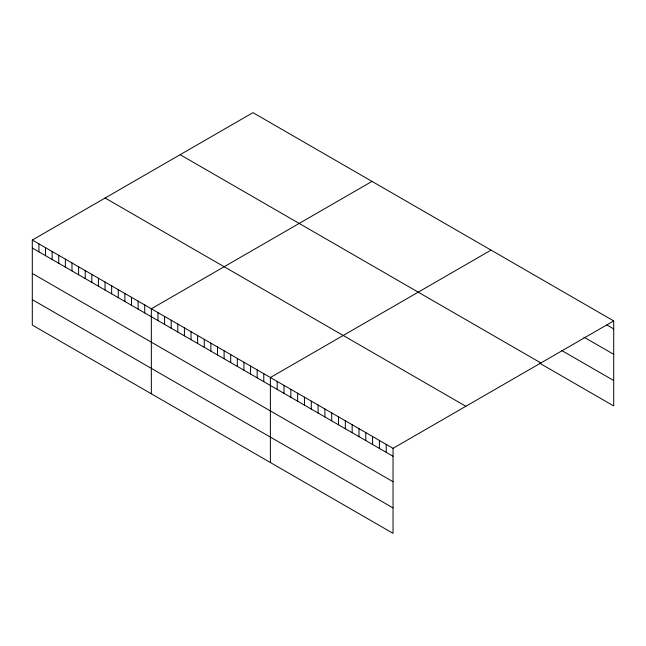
<?xml version="1.0" encoding="UTF-8"?>
<svg xmlns="http://www.w3.org/2000/svg" width="646" height="646" viewBox="0 0 646 646"><rect width="100%" height="100%" fill="white"/><g stroke="black" fill="none" stroke-linecap="round" stroke-linejoin="round"><path stroke-width="0.97" d="M32.3 240.054L393.043 448.324L393.043 533.346L32.3 325.075L32.3 240.054L252.957 112.654L613.7 320.925L613.7 405.946L539.596 363.165M372.007 181.389L151.342 308.78L151.342 393.802M491.049 250.115L270.391 377.514L270.391 462.528M393.043 448.324L613.7 320.925M606.885 324.962L613.7 328.903M583.887 337.115L613.7 354.323M561.745 350.528L613.7 380.518M180.145 154.693L540.88 362.971M105.12 198.015L465.855 406.286M32.3 248.024L393.043 456.294M32.3 273.452L393.043 481.722M32.3 299.647L393.043 507.918M386.227 444.391L386.227 452.362M379.412 440.459L379.412 448.429M372.597 436.518L372.597 444.496M365.781 432.586L365.781 440.564M358.974 428.653L358.974 436.623M352.159 424.721L352.159 432.691M345.344 420.788L345.344 428.758M338.528 416.856L338.528 424.826M331.713 412.915L331.713 420.893M324.898 408.983L324.898 416.953M318.09 405.05L318.09 413.02M311.275 401.118L311.275 409.088M304.46 397.185L304.46 405.155M297.644 393.244L297.644 401.223M290.829 389.312L290.829 397.282M284.014 385.379L284.014 393.349M277.207 381.447L277.207 389.417M263.778 373.695L263.778 381.665M257.165 369.875L257.165 377.845M250.551 366.056L250.551 374.026M243.938 362.236L243.938 370.206M237.324 358.417L237.324 366.395M230.711 354.606L230.711 362.576M224.097 350.786L224.097 358.756M217.484 346.967L217.484 354.937M210.871 343.147L210.871 351.117M204.257 339.328L204.257 347.298M197.636 335.508L197.636 343.478M191.022 331.689L191.022 339.667M184.409 327.877L184.409 335.847M177.795 324.058L177.795 332.028M171.182 320.238L171.182 328.208M164.569 316.419L164.569 324.389M157.955 312.599L157.955 320.569M144.728 304.96L144.728 312.939M138.115 301.149L138.115 309.119M131.501 297.33L131.501 305.3M124.888 293.51L124.888 301.48M118.275 289.691L118.275 297.661M111.661 285.871L111.661 293.841M105.048 282.052L105.048 290.022M98.434 278.232L98.434 286.21M91.821 274.421L91.821 282.391M85.207 270.601L85.207 278.571M78.594 266.782L78.594 274.752M71.981 262.962L71.981 270.932M65.367 259.143L65.367 267.113M58.754 255.323L58.754 263.293M52.14 251.504L52.14 259.482M45.527 247.693L45.527 255.663M38.913 243.873L38.913 251.843"/></g></svg>
